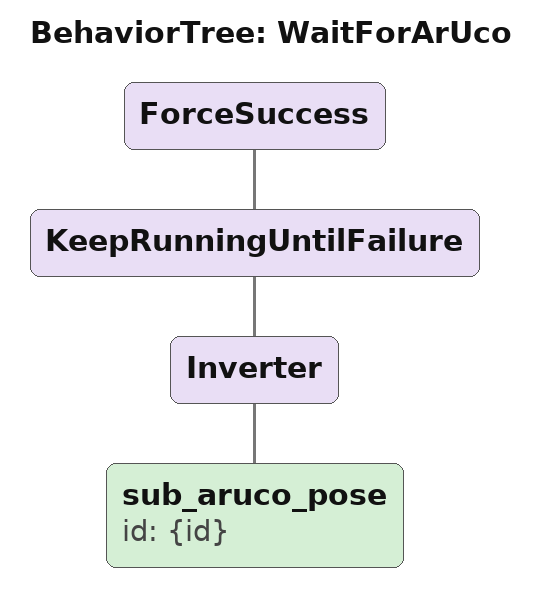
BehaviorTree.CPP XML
<root BTCPP_format="4">
  <include path="../common/bt_node_models.xml"/>
  <BehaviorTree ID="WaitForArUco">
    <ForceSuccess>
      <KeepRunningUntilFailure>
        <Inverter>
          <sub_aruco_pose id="{id}"/>
        </Inverter>
      </KeepRunningUntilFailure>
    </ForceSuccess>
  </BehaviorTree>
</root>
